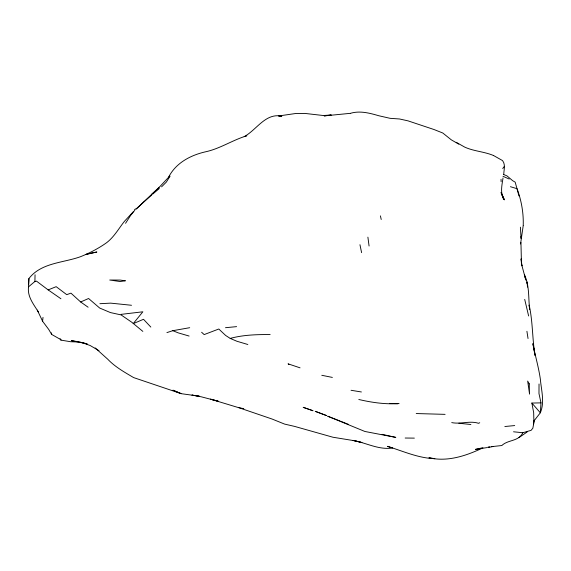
<?xml version="1.0" encoding="UTF-8"?>
<svg xmlns="http://www.w3.org/2000/svg" width="571" height="571" viewBox="0 0 571 571"><rect width="100%" height="100%" fill="white"/><g stroke="black" fill="none" stroke-linecap="round" stroke-linejoin="round"><path stroke-width="0.86" d="M539.031 383.998L538.981 393.576L540.994 402.869L540.344 412.79L533.871 421.055L533.514 424.667M38.507 312.209C33.725 304.336 27.151 296.72 28.55 286.799L34.902 281.489L35.052 274.772M28.55 286.799L28.907 278.569C41.205 262.617 63.096 262.974 80.447 256.722C89.726 253.024 98.69 248.371 106.813 242.554C114.243 236.772 118.718 228.557 124.449 221.312L133.535 211.491M28.614 284.479L28.907 278.569M493.572 155.54L502.566 160.601C505.67 164.569 503.9 169.937 503.715 174.526M523.207 225.681L520.559 243.974M98.997 350.701L90.168 345.519L81.26 342.357L87.156 343.863L71.332 340.63L80.454 342.072L70.718 341.736L60.947 340.123L61.011 339.738L51.626 334.406L48.763 329.503L42.597 321.245L43.003 317.369M503.03 177.995C501.959 185.004 500.11 192.555 503.658 199.158L501.138 192.655L504.364 199.771L501.138 192.655M534.32 420.306L532.857 428.186L531.08 430.356L522.8 432.725L513.529 431.783M169.98 176.311L166.339 182.078L161.572 186.86M125.57 223.297L130.631 215.388L134.806 210.264M168.381 177.617C175.74 162.742 191.021 154.934 206.559 151.579C220.713 148.274 232.968 139.916 246.85 135.777L246.558 135.877M502.708 168.524L504.436 166.339M491.524 446.658L501.823 445.53C507.919 439.57 518.896 441.59 522.8 432.725M169.815 175.961L160.365 186.082L136.084 209.164M143.863 201.948L136.726 208.458L134.513 209.514M151.815 194.169L159.123 187.709M144.156 201.706L151.665 195.068M152.778 194.04L159.28 188.537M244.202 136.64C256.736 129.824 265.379 112.822 281.667 116.149M518.861 437.65L527.147 431.976M479.733 422.74L478.562 423.297C469.719 420.442 460.669 424.453 451.732 422.604M34.902 281.489L36.473 281.118L48.157 289.897L56.172 286.671L66.728 294.657L70.947 293.144L80.647 301.973L88.591 298.497L99.682 308.047L110.41 312.573L121.081 314.906L131.901 322.337L142.843 331.394M482.952 447.85C466.25 455.808 447.564 462.125 428.949 457.785L434.831 458.649C418.386 458.263 402.962 451.069 387.359 446.336L392.748 447.985C378.659 450.176 366.225 442.732 352.792 440.391M166.918 332.593L172.799 330.688L189.708 327.704M201.62 332.258L204.161 334.592L218.8 329.01L225.624 335.441L230.213 338.41C243.196 334.863 256.764 334.485 270.14 334.563M482.102 447.885L475.443 449.391L487.434 447.528M86.128 254.373L96.877 251.989L86.492 254.259M488.533 447.428L493.244 446.472M350.48 113.308C359.894 110.503 369.594 113.058 378.73 115.727L390.079 118.318L399.586 118.989L408.001 120.852L433.974 129.51L442.796 133.014L451.297 139.838L458.77 144.128M358.795 399.486C371.935 402.576 385.582 404.496 399.1 403.569M121.102 314.364L142.864 311.795L133.207 323.643L143.514 319.296L150.823 327.076M488.077 447.036L489.797 446.85M350.137 113.358L324.192 115.906L331.23 114.992L323.307 115.52L304.857 113.415L295.521 113.529L278.605 115.977L281.774 116.213M225.488 327.704L236.594 326.633M504.835 426.523L514.707 425.566M99.875 303.708L110.667 303.137L131.508 305.271M533.871 421.055L533.678 412.683L531.872 403.055L540.994 402.869M414.36 438.121L405.167 438.028M445.095 414.36L416.223 413.547M389.472 403.404L397.83 403.733M470.897 424.503L458.856 423.239M351.044 390.278L361.4 391.97M321.78 375.29L332.365 377.417M243.788 408.679L237.971 407.458L210.571 399.158L218.379 401.27L201.249 396.802L191.949 395.089L199.322 396.188L181.135 393.669L172.927 390.193L180.95 393.569L133.635 377.595C124.528 372.213 115.056 366.939 107.726 359.195L95.157 347.903M353.62 440.591L361.935 442.539L354.791 440.791L332.979 437.243L294.586 426.394L284.586 424.089L272.003 419.007L238.592 407.608M382.085 434.345L395.817 437.4L364.883 431.469L327.661 416.195L339.909 420.941M189.108 336.055L178.259 332.872L172.799 330.688M247.835 344.499L236.865 341.244L230.213 338.41M510.431 186.696L517.055 188.708C521.402 200.5 523.636 212.847 523.222 225.417M300.053 367.838L288.07 363.827L288.89 364.398M493.444 155.483C484.194 151.601 473.923 151.286 464.794 147.154L456.25 142.329M340.673 421.248L348.339 424.324M503.415 174.412L507.012 175.904L512.601 180.643L515.185 182.156L518.96 195.91M502.987 176.296L509.232 179.044M60.933 298.754L48.157 289.897M80.647 301.973L88.112 307.219M531.872 403.055L540.344 412.79C544.841 402.112 541.329 390.5 540.394 379.465C538.703 367.339 535.12 355.647 532.9 343.635L534.977 355.248M60.091 338.682L60.947 340.123M37.293 310.096L42.597 321.245M525.22 277.963L524.378 274.637C529.602 285.557 528.282 297.834 529.652 309.511L529.16 305.128C532.871 321.651 532.229 338.646 535.006 355.276M528.625 315.956L524.706 299.397M380.414 215.867L381.221 219.485M525.855 280.154L521.566 264.28L521.965 265.858L521.109 258.87L521.459 263.559L520.945 242.439M359.958 244.709L361.6 252.646M526.919 331.294L528.039 338.524M367.895 237.151L369.073 246.008M527.533 287.106L527.026 281.96L527.112 283.651M520.952 236.451L521.073 238.5L520.395 227.172M501.024 179.308L501.124 181.699M51.583 332.843L51.626 334.406M125.277 280.796L120.096 281.524L109.725 280.026L120.16 280.075L125.277 280.796M316.163 411.655L315.213 411.334L326.448 415.545L316.163 411.655M306.399 408.436L303.187 407.33L313.036 410.749L306.399 408.436M529.253 383.855L527.661 381.078L529.567 394.14L529.253 383.855"/></g></svg>
